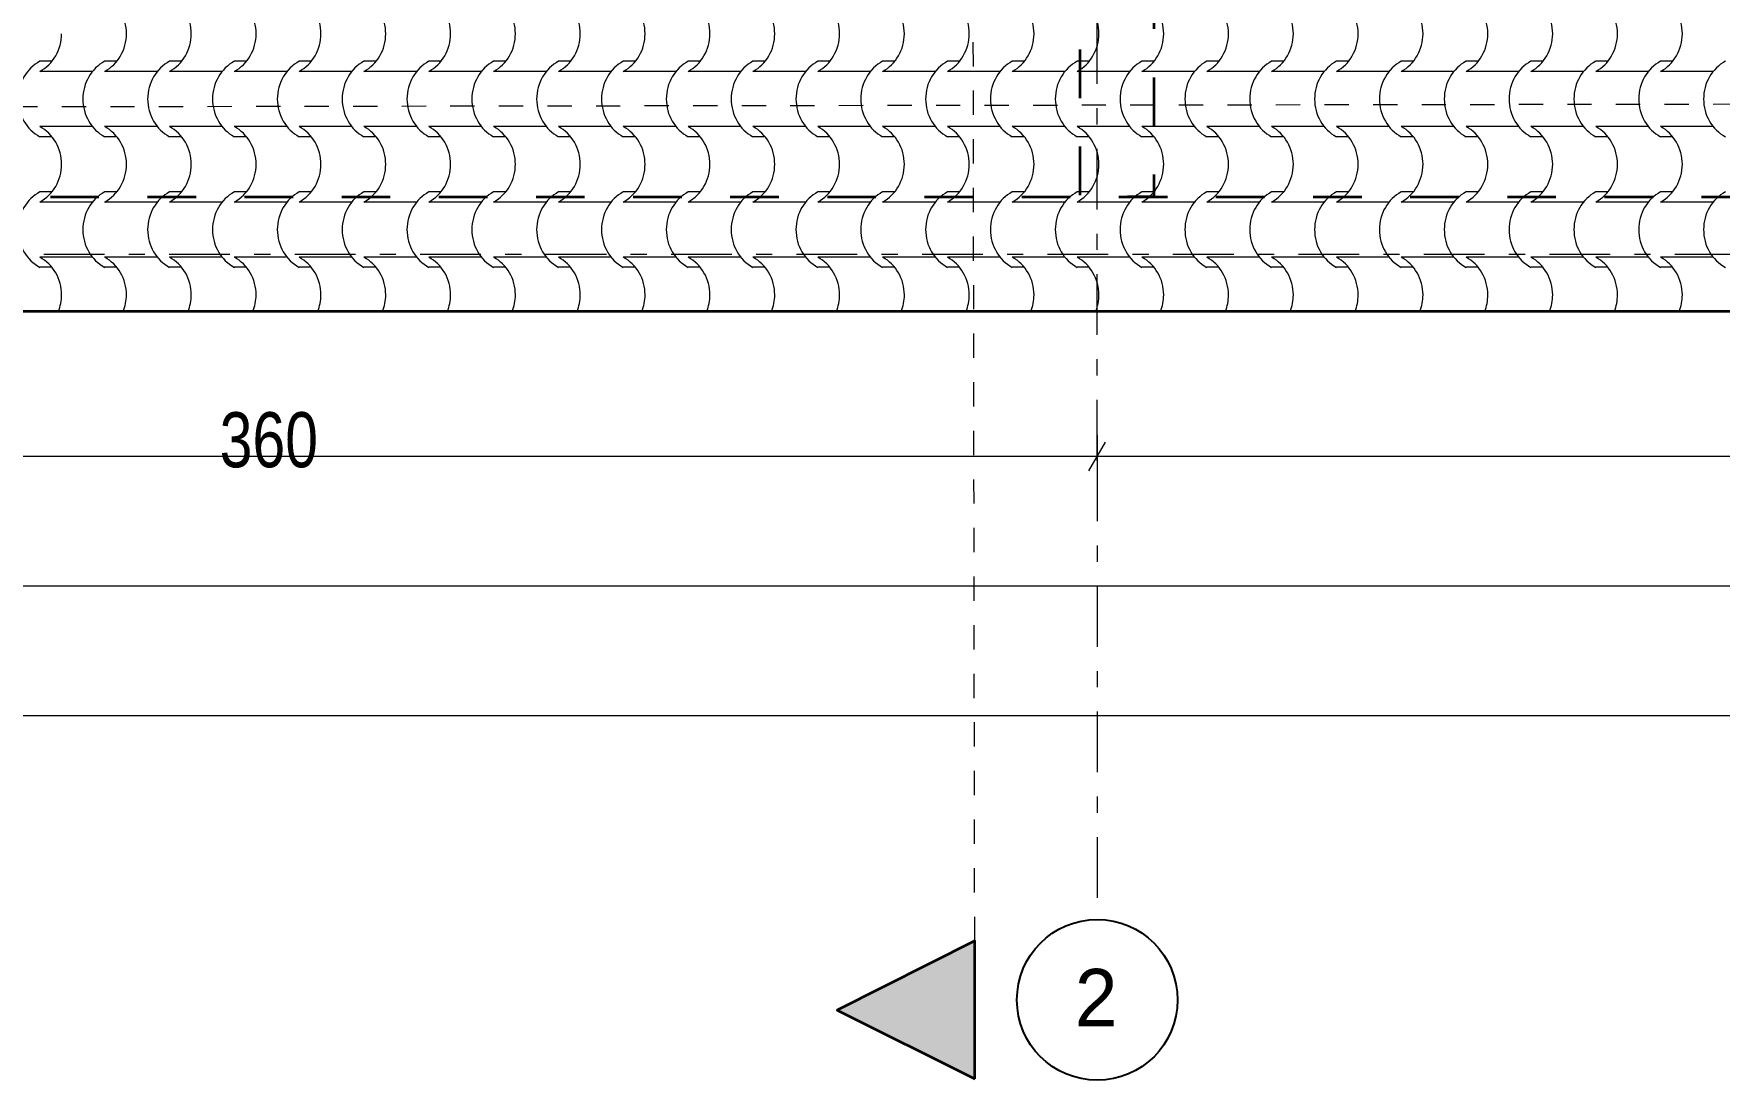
# Model space of a CAD drawing. Extents: x 1230 to 300706, y -1407 to 36108.
# Drawn here: x 241326 to 244999, y 5376 to 7655 of the extents above; entities that cross this region are included whole.
import ezdxf

# ---------------------------------------------------------------- set-up
doc = ezdxf.new("R2010")
doc.units = 0
doc.header["$LTSCALE"] = 5
doc.header["$MEASUREMENT"] = 0
doc.set_wipeout_variables(frame=1)
for name, pattern in [('- Двойно прекъснати линии', [1093.611073, 529.166651, -211.666656, 141.111112, -211.666656]), ('- Прекъснати линия', [423.333333, 211.666667, -211.666667]), ('Wipeout_Contour', [100000, 0, -100000])]:
    doc.linetypes.add(name, pattern=pattern)
for name, color, linetype, lineweight in [('1', 255, 'Continuous', 13), ('102', 254, 'Continuous', 15), ('25', 9, 'Continuous', 35), ('41', 7, 'Continuous', 35), ('7', 7, 'Continuous', 25), ('85', 254, 'Continuous', 20)]:
    doc.layers.add(name, color=color, linetype=linetype, lineweight=lineweight)
doc.layers.add('65', color=7, linetype='Continuous', lineweight=20, true_color=0x4e4e4e)
doc.styles.add('GENERATED_STYLE_6', font='Cambria Math.ttf')

# ---------------------------------------------------------------- blocks, each defined once
blk = doc.blocks.new('*X43')
at = {"layer": '102', "color": 254, "linetype": 'Continuous', "lineweight": 15}
for p, q in [((112.308, 107.399), (111.781, 107.399)), ((115.133, 107.399), (114.606, 107.399)), ((117.959, 107.399), (117.432, 107.399)), ((120.784, 107.399), (120.257, 107.399)), ((123.609, 107.399), (123.083, 107.399)), ((126.435, 107.399), (125.908, 107.399)), ((129.26, 107.399), (128.733, 107.399)), ((132.086, 107.399), (131.559, 107.399)), ((134.911, 107.399), (134.384, 107.399)), ((137.736, 107.399), (137.21, 107.399)), ((140.562, 107.399), (140.035, 107.399)), ((143.387, 107.399), (142.86, 107.399)), ((146.212, 107.399), (145.686, 107.399)), ((149.038, 107.399), (148.511, 107.399)), ((151.863, 107.399), (151.336, 107.399)), ((154.689, 107.399), (154.162, 107.399)), ((157.514, 107.399), (156.987, 107.399)), ((160.339, 107.399), (159.813, 107.399)), ((163.165, 107.399), (162.638, 107.399)), ((165.99, 107.399), (165.463, 107.399)), ((168.816, 107.399), (168.289, 107.399)), ((171.641, 107.399), (171.114, 107.399)), ((174.466, 107.399), (173.94, 107.399)), ((177.292, 107.399), (176.765, 107.399)), ((180.117, 107.399), (179.59, 107.399)), ((182.943, 107.399), (182.416, 107.399)), ((112.927, 106.959), (111.781, 106.959)), ((114.073, 106.959), (112.927, 106.959)), ((115.752, 106.959), (114.606, 106.959)), ((116.898, 106.959), (115.752, 106.959)), ((118.578, 106.959), (117.432, 106.959)), ((119.723, 106.959), (118.578, 106.959)), ((121.403, 106.959), (120.257, 106.959)), ((122.549, 106.959), (121.403, 106.959)), ((124.228, 106.959), (123.083, 106.959)), ((125.374, 106.959), (124.228, 106.959)), ((127.054, 106.959), (125.908, 106.959)), ((128.2, 106.959), (127.054, 106.959)), ((129.879, 106.959), (128.733, 106.959)), ((131.025, 106.959), (129.879, 106.959)), ((132.705, 106.959), (131.559, 106.959)), ((133.85, 106.959), (132.705, 106.959)), ((135.53, 106.959), (134.384, 106.959)), ((136.676, 106.959), (135.53, 106.959)), ((138.355, 106.959), (137.21, 106.959)), ((139.501, 106.959), (138.355, 106.959)), ((141.181, 106.959), (140.035, 106.959)), ((142.327, 106.959), (141.181, 106.959)), ((144.006, 106.959), (142.86, 106.959)), ((145.152, 106.959), (144.006, 106.959)), ((146.832, 106.959), (145.686, 106.959)), ((147.977, 106.959), (146.832, 106.959)), ((149.657, 106.959), (148.511, 106.959)), ((150.803, 106.959), (149.657, 106.959)), ((152.482, 106.959), (151.336, 106.959)), ((153.628, 106.959), (152.482, 106.959)), ((155.308, 106.959), (154.162, 106.959)), ((156.454, 106.959), (155.308, 106.959)), ((158.133, 106.959), (156.987, 106.959)), ((159.279, 106.959), (158.133, 106.959)), ((160.959, 106.959), (159.813, 106.959)), ((162.104, 106.959), (160.959, 106.959)), ((163.784, 106.959), (162.638, 106.959)), ((164.93, 106.959), (163.784, 106.959)), ((166.609, 106.959), (165.463, 106.959)), ((167.755, 106.959), (166.609, 106.959)), ((169.435, 106.959), (168.289, 106.959)), ((170.581, 106.959), (169.435, 106.959)), ((172.26, 106.959), (171.114, 106.959)), ((173.406, 106.959), (172.26, 106.959)), ((175.085, 106.959), (173.94, 106.959)), ((176.231, 106.959), (175.085, 106.959)), ((177.911, 106.959), (176.765, 106.959)), ((179.057, 106.959), (177.911, 106.959)), ((180.736, 106.959), (179.59, 106.959)), ((181.882, 106.959), (180.736, 106.959)), ((183.562, 106.959), (182.416, 106.959)), ((184.708, 106.959), (183.562, 106.959)), ((112.927, 104.555), (111.781, 104.555)), ((114.073, 104.555), (112.927, 104.555)), ((115.752, 104.555), (114.606, 104.555)), ((116.898, 104.555), (115.752, 104.555)), ((118.578, 104.555), (117.432, 104.555)), ((119.723, 104.555), (118.578, 104.555)), ((121.403, 104.555), (120.257, 104.555)), ((122.549, 104.555), (121.403, 104.555)), ((124.228, 104.555), (123.083, 104.555)), ((125.374, 104.555), (124.228, 104.555)), ((127.054, 104.555), (125.908, 104.555)), ((128.2, 104.555), (127.054, 104.555)), ((129.879, 104.555), (128.733, 104.555)), ((131.025, 104.555), (129.879, 104.555)), ((132.705, 104.555), (131.559, 104.555)), ((133.85, 104.555), (132.705, 104.555)), ((135.53, 104.555), (134.384, 104.555)), ((136.676, 104.555), (135.53, 104.555)), ((138.355, 104.555), (137.21, 104.555)), ((139.501, 104.555), (138.355, 104.555)), ((141.181, 104.555), (140.035, 104.555)), ((142.327, 104.555), (141.181, 104.555)), ((144.006, 104.555), (142.86, 104.555)), ((145.152, 104.555), (144.006, 104.555)), ((146.832, 104.555), (145.686, 104.555)), ((147.977, 104.555), (146.832, 104.555)), ((149.657, 104.555), (148.511, 104.555)), ((150.803, 104.555), (149.657, 104.555)), ((152.482, 104.555), (151.336, 104.555)), ((153.628, 104.555), (152.482, 104.555)), ((155.308, 104.555), (154.162, 104.555)), ((156.454, 104.555), (155.308, 104.555)), ((158.133, 104.555), (156.987, 104.555)), ((159.279, 104.555), (158.133, 104.555)), ((160.959, 104.555), (159.813, 104.555)), ((162.104, 104.555), (160.959, 104.555)), ((163.784, 104.555), (162.638, 104.555)), ((164.93, 104.555), (163.784, 104.555)), ((166.609, 104.555), (165.463, 104.555)), ((167.755, 104.555), (166.609, 104.555)), ((169.435, 104.555), (168.289, 104.555)), ((170.581, 104.555), (169.435, 104.555)), ((172.26, 104.555), (171.114, 104.555)), ((173.406, 104.555), (172.26, 104.555)), ((175.085, 104.555), (173.94, 104.555)), ((176.231, 104.555), (175.085, 104.555)), ((177.911, 104.555), (176.765, 104.555)), ((179.057, 104.555), (177.911, 104.555)), ((180.736, 104.555), (179.59, 104.555)), ((181.882, 104.555), (180.736, 104.555)), ((183.562, 104.555), (182.416, 104.555)), ((184.708, 104.555), (183.562, 104.555)), ((112.308, 104.115), (111.781, 104.115)), ((115.133, 104.115), (114.606, 104.115)), ((117.959, 104.115), (117.432, 104.115)), ((120.784, 104.115), (120.257, 104.115)), ((123.609, 104.115), (123.083, 104.115)), ((126.435, 104.115), (125.908, 104.115)), ((129.26, 104.115), (128.733, 104.115)), ((132.086, 104.115), (131.559, 104.115)), ((134.911, 104.115), (134.384, 104.115)), ((137.736, 104.115), (137.21, 104.115)), ((140.562, 104.115), (140.035, 104.115)), ((143.387, 104.115), (142.86, 104.115)), ((146.212, 104.115), (145.686, 104.115)), ((149.038, 104.115), (148.511, 104.115)), ((151.863, 104.115), (151.336, 104.115)), ((154.689, 104.115), (154.162, 104.115)), ((157.514, 104.115), (156.987, 104.115)), ((160.339, 104.115), (159.813, 104.115)), ((163.165, 104.115), (162.638, 104.115)), ((165.99, 104.115), (165.463, 104.115)), ((168.816, 104.115), (168.289, 104.115)), ((171.641, 104.115), (171.114, 104.115)), ((174.466, 104.115), (173.94, 104.115)), ((177.292, 104.115), (176.765, 104.115)), ((180.117, 104.115), (179.59, 104.115)), ((182.943, 104.115), (182.416, 104.115)), ((112.308, 101.71), (111.781, 101.71)), ((115.133, 101.71), (114.606, 101.71)), ((117.959, 101.71), (117.432, 101.71)), ((120.784, 101.71), (120.257, 101.71)), ((123.609, 101.71), (123.083, 101.71)), ((126.435, 101.71), (125.908, 101.71)), ((129.26, 101.71), (128.733, 101.71)), ((132.086, 101.71), (131.559, 101.71)), ((134.911, 101.71), (134.384, 101.71)), ((137.736, 101.71), (137.21, 101.71)), ((140.562, 101.71), (140.035, 101.71)), ((143.387, 101.71), (142.86, 101.71)), ((146.212, 101.71), (145.686, 101.71)), ((149.038, 101.71), (148.511, 101.71)), ((151.863, 101.71), (151.336, 101.71)), ((154.689, 101.71), (154.162, 101.71)), ((157.514, 101.71), (156.987, 101.71)), ((160.339, 101.71), (159.813, 101.71)), ((163.165, 101.71), (162.638, 101.71)), ((165.99, 101.71), (165.463, 101.71)), ((168.816, 101.71), (168.289, 101.71)), ((171.641, 101.71), (171.114, 101.71)), ((174.466, 101.71), (173.94, 101.71)), ((177.292, 101.71), (176.765, 101.71)), ((180.117, 101.71), (179.59, 101.71)), ((182.943, 101.71), (182.416, 101.71)), ((112.927, 101.27), (111.781, 101.27)), ((114.073, 101.27), (112.927, 101.27)), ((115.752, 101.27), (114.606, 101.27)), ((116.898, 101.27), (115.752, 101.27)), ((118.578, 101.27), (117.432, 101.27)), ((119.723, 101.27), (118.578, 101.27)), ((121.403, 101.27), (120.257, 101.27)), ((122.549, 101.27), (121.403, 101.27)), ((124.228, 101.27), (123.083, 101.27)), ((125.374, 101.27), (124.228, 101.27)), ((127.054, 101.27), (125.908, 101.27)), ((128.2, 101.27), (127.054, 101.27)), ((129.879, 101.27), (128.733, 101.27)), ((131.025, 101.27), (129.879, 101.27)), ((132.705, 101.27), (131.559, 101.27)), ((133.85, 101.27), (132.705, 101.27)), ((135.53, 101.27), (134.384, 101.27)), ((136.676, 101.27), (135.53, 101.27)), ((138.355, 101.27), (137.21, 101.27)), ((139.501, 101.27), (138.355, 101.27)), ((141.181, 101.27), (140.035, 101.27)), ((142.327, 101.27), (141.181, 101.27)), ((144.006, 101.27), (142.86, 101.27)), ((145.152, 101.27), (144.006, 101.27)), ((146.832, 101.27), (145.686, 101.27)), ((147.977, 101.27), (146.832, 101.27)), ((149.657, 101.27), (148.511, 101.27)), ((150.803, 101.27), (149.657, 101.27)), ((152.482, 101.27), (151.336, 101.27)), ((153.628, 101.27), (152.482, 101.27)), ((155.308, 101.27), (154.162, 101.27)), ((156.454, 101.27), (155.308, 101.27)), ((158.133, 101.27), (156.987, 101.27)), ((159.279, 101.27), (158.133, 101.27)), ((160.959, 101.27), (159.813, 101.27)), ((162.104, 101.27), (160.959, 101.27)), ((163.784, 101.27), (162.638, 101.27)), ((164.93, 101.27), (163.784, 101.27)), ((166.609, 101.27), (165.463, 101.27)), ((167.755, 101.27), (166.609, 101.27)), ((169.435, 101.27), (168.289, 101.27)), ((170.581, 101.27), (169.435, 101.27)), ((172.26, 101.27), (171.114, 101.27)), ((173.406, 101.27), (172.26, 101.27)), ((175.085, 101.27), (173.94, 101.27)), ((176.231, 101.27), (175.085, 101.27)), ((177.911, 101.27), (176.765, 101.27)), ((179.057, 101.27), (177.911, 101.27)), ((180.736, 101.27), (179.59, 101.27)), ((181.882, 101.27), (180.736, 101.27)), ((183.562, 101.27), (182.416, 101.27)), ((184.708, 101.27), (183.562, 101.27)), ((112.927, 98.865), (111.781, 98.865)), ((114.073, 98.865), (112.927, 98.865)), ((115.752, 98.865), (114.606, 98.865)), ((116.898, 98.865), (115.752, 98.865)), ((118.578, 98.865), (117.432, 98.865)), ((119.723, 98.865), (118.578, 98.865)), ((121.403, 98.865), (120.257, 98.865)), ((122.549, 98.865), (121.403, 98.865)), ((124.228, 98.865), (123.083, 98.865)), ((125.374, 98.865), (124.228, 98.865)), ((127.054, 98.865), (125.908, 98.865)), ((128.2, 98.865), (127.054, 98.865)), ((129.879, 98.865), (128.733, 98.865)), ((131.025, 98.865), (129.879, 98.865)), ((132.705, 98.865), (131.559, 98.865)), ((133.85, 98.865), (132.705, 98.865)), ((135.53, 98.865), (134.384, 98.865)), ((136.676, 98.865), (135.53, 98.865)), ((138.355, 98.865), (137.21, 98.865)), ((139.501, 98.865), (138.355, 98.865)), ((141.181, 98.865), (140.035, 98.865)), ((142.327, 98.865), (141.181, 98.865)), ((144.006, 98.865), (142.86, 98.865)), ((145.152, 98.865), (144.006, 98.865)), ((146.832, 98.865), (145.686, 98.865)), ((147.977, 98.865), (146.832, 98.865)), ((149.657, 98.865), (148.511, 98.865)), ((150.803, 98.865), (149.657, 98.865)), ((152.482, 98.865), (151.336, 98.865)), ((153.628, 98.865), (152.482, 98.865)), ((155.308, 98.865), (154.162, 98.865)), ((156.454, 98.865), (155.308, 98.865)), ((158.133, 98.865), (156.987, 98.865)), ((159.279, 98.865), (158.133, 98.865)), ((160.959, 98.865), (159.813, 98.865)), ((162.104, 98.865), (160.959, 98.865)), ((163.784, 98.865), (162.638, 98.865)), ((164.93, 98.865), (163.784, 98.865)), ((166.609, 98.865), (165.463, 98.865)), ((167.755, 98.865), (166.609, 98.865)), ((169.435, 98.865), (168.289, 98.865)), ((170.581, 98.865), (169.435, 98.865)), ((172.26, 98.865), (171.114, 98.865)), ((173.406, 98.865), (172.26, 98.865)), ((175.085, 98.865), (173.94, 98.865)), ((176.231, 98.865), (175.085, 98.865)), ((177.911, 98.865), (176.765, 98.865)), ((179.057, 98.865), (177.911, 98.865)), ((180.736, 98.865), (179.59, 98.865)), ((181.882, 98.865), (180.736, 98.865)), ((183.562, 98.865), (182.416, 98.865)), ((184.708, 98.865), (183.562, 98.865)), ((112.308, 98.425), (111.781, 98.425)), ((115.133, 98.425), (114.606, 98.425)), ((117.959, 98.425), (117.432, 98.425)), ((120.784, 98.425), (120.257, 98.425)), ((123.609, 98.425), (123.083, 98.425)), ((126.435, 98.425), (125.908, 98.425)), ((129.26, 98.425), (128.733, 98.425)), ((132.086, 98.425), (131.559, 98.425)), ((134.911, 98.425), (134.384, 98.425)), ((137.736, 98.425), (137.21, 98.425)), ((140.562, 98.425), (140.035, 98.425)), ((143.387, 98.425), (142.86, 98.425)), ((146.212, 98.425), (145.686, 98.425)), ((149.038, 98.425), (148.511, 98.425)), ((151.863, 98.425), (151.336, 98.425)), ((154.689, 98.425), (154.162, 98.425)), ((157.514, 98.425), (156.987, 98.425)), ((160.339, 98.425), (159.813, 98.425)), ((163.165, 98.425), (162.638, 98.425)), ((165.99, 98.425), (165.463, 98.425)), ((168.816, 98.425), (168.289, 98.425)), ((171.641, 98.425), (171.114, 98.425)), ((174.466, 98.425), (173.94, 98.425)), ((177.292, 98.425), (176.765, 98.425)), ((180.117, 98.425), (179.59, 98.425)), ((182.943, 98.425), (182.416, 98.425))]:
    blk.add_line(p, q, dxfattribs=at)
for centre, major_axis, start_param, end_param in [((113.818, 108.596), (0, 1.849), 4.715365, 5.812147), ((116.643, 108.596), (0, 1.849), 4.715365, 5.812147), ((119.469, 108.596), (0, 1.849), 4.715365, 5.812147), ((122.294, 108.596), (0, 1.849), 4.715365, 5.812147), ((125.119, 108.596), (0, 1.849), 4.715365, 5.812147), ((127.945, 108.596), (0, 1.849), 4.715365, 5.812147), ((130.77, 108.596), (0, 1.849), 4.715365, 5.812147), ((133.595, 108.596), (0, 1.849), 4.715365, 5.812147), ((136.421, 108.596), (0, 1.849), 4.715365, 5.812147), ((139.246, 108.596), (0, 1.849), 4.715365, 5.812147), ((142.072, 108.596), (0, 1.849), 4.715365, 5.812147), ((144.897, 108.596), (0, 1.849), 4.715365, 5.812147), ((147.722, 108.596), (0, 1.849), 4.715365, 5.812147), ((150.548, 108.596), (0, 1.849), 4.715365, 5.812147), ((153.373, 108.596), (0, 1.849), 4.715365, 5.812147), ((156.199, 108.596), (0, 1.849), 4.715365, 5.812147), ((159.024, 108.596), (0, 1.849), 4.715365, 5.812147), ((161.849, 108.596), (0, 1.849), 4.715365, 5.812147), ((164.675, 108.596), (0, 1.849), 4.715365, 5.812147), ((167.5, 108.596), (0, 1.849), 4.715365, 5.812147), ((170.326, 108.596), (0, 1.849), 4.715365, 5.812147), ((173.151, 108.596), (0, 1.849), 4.715365, 5.812147), ((175.976, 108.596), (0, 1.849), 4.715365, 5.812147), ((178.802, 108.596), (0, 1.849), 4.715365, 5.812147), ((181.627, 108.596), (0, 1.849), 4.715365, 5.812147), ((110.992, 108.607), (0, 1.849), 3.612631, 4.709413), ((113.818, 108.607), (0, 1.849), 3.612631, 4.709413), ((116.643, 108.607), (0, 1.849), 3.612631, 4.709413), ((119.469, 108.607), (0, 1.849), 3.612631, 4.709413), ((122.294, 108.607), (0, 1.849), 3.612631, 4.709413), ((125.119, 108.607), (0, 1.849), 3.612631, 4.709413), ((127.945, 108.607), (0, 1.849), 3.612631, 4.709413), ((130.77, 108.607), (0, 1.849), 3.612631, 4.709413), ((133.595, 108.607), (0, 1.849), 3.612631, 4.709413), ((136.421, 108.607), (0, 1.849), 3.612631, 4.709413), ((139.246, 108.607), (0, 1.849), 3.612631, 4.709413), ((142.072, 108.607), (0, 1.849), 3.612631, 4.709413), ((144.897, 108.607), (0, 1.849), 3.612631, 4.709413), ((147.722, 108.607), (0, 1.849), 3.612631, 4.709413), ((150.548, 108.607), (0, 1.849), 3.612631, 4.709413), ((153.373, 108.607), (0, 1.849), 3.612631, 4.709413), ((156.199, 108.607), (0, 1.849), 3.612631, 4.709413), ((159.024, 108.607), (0, 1.849), 3.612631, 4.709413), ((161.849, 108.607), (0, 1.849), 3.612631, 4.709413), ((164.675, 108.607), (0, 1.849), 3.612631, 4.709413), ((167.5, 108.607), (0, 1.849), 3.612631, 4.709413), ((170.326, 108.607), (0, 1.849), 3.612631, 4.709413), ((173.151, 108.607), (0, 1.849), 3.612631, 4.709413), ((175.976, 108.607), (0, 1.849), 3.612631, 4.709413), ((178.802, 108.607), (0, 1.849), 3.612631, 4.709413), ((181.627, 108.607), (0, 1.849), 3.612631, 4.709413), ((112.557, 105.757), (0, 1.839), 0.466079, 2.675513), ((115.383, 105.757), (0, 1.839), 0.466079, 2.675513), ((118.208, 105.757), (0, 1.839), 0.466079, 2.675513), ((121.034, 105.757), (0, 1.839), 0.466079, 2.675513), ((123.859, 105.757), (0, 1.839), 0.466079, 2.675513), ((126.684, 105.757), (0, 1.839), 0.466079, 2.675513), ((129.51, 105.757), (0, 1.839), 0.466079, 2.675513), ((132.335, 105.757), (0, 1.839), 0.466079, 2.675513), ((135.161, 105.757), (0, 1.839), 0.466079, 2.675513), ((137.986, 105.757), (0, 1.839), 0.466079, 2.675513), ((140.811, 105.757), (0, 1.839), 0.466079, 2.675513), ((143.637, 105.757), (0, 1.839), 0.466079, 2.675513), ((146.462, 105.757), (0, 1.839), 0.466079, 2.675513), ((149.287, 105.757), (0, 1.839), 0.466079, 2.675513), ((152.113, 105.757), (0, 1.839), 0.466079, 2.675513), ((154.938, 105.757), (0, 1.839), 0.466079, 2.675513), ((157.764, 105.757), (0, 1.839), 0.466079, 2.675513), ((160.589, 105.757), (0, 1.839), 0.466079, 2.675513), ((163.414, 105.757), (0, 1.839), 0.466079, 2.675513), ((166.24, 105.757), (0, 1.839), 0.466079, 2.675513), ((169.065, 105.757), (0, 1.839), 0.466079, 2.675513), ((171.891, 105.757), (0, 1.839), 0.466079, 2.675513), ((174.716, 105.757), (0, 1.839), 0.466079, 2.675513), ((177.541, 105.757), (0, 1.839), 0.466079, 2.675513), ((180.367, 105.757), (0, 1.839), 0.466079, 2.675513), ((183.192, 105.757), (0, 1.839), 0.466079, 2.675513), ((186.018, 105.757), (0, 1.839), 0.466079, 2.675513), ((110.992, 102.907), (0, 1.849), 4.715365, 5.812147), ((113.818, 102.907), (0, 1.849), 4.715365, 5.812147), ((116.643, 102.907), (0, 1.849), 4.715365, 5.812147), ((119.469, 102.907), (0, 1.849), 4.715365, 5.812147), ((122.294, 102.907), (0, 1.849), 4.715365, 5.812147), ((125.119, 102.907), (0, 1.849), 4.715365, 5.812147), ((127.945, 102.907), (0, 1.849), 4.715365, 5.812147), ((130.77, 102.907), (0, 1.849), 4.715365, 5.812147), ((133.595, 102.907), (0, 1.849), 4.715365, 5.812147), ((136.421, 102.907), (0, 1.849), 4.715365, 5.812147), ((139.246, 102.907), (0, 1.849), 4.715365, 5.812147), ((142.072, 102.907), (0, 1.849), 4.715365, 5.812147), ((144.897, 102.907), (0, 1.849), 4.715365, 5.812147), ((147.722, 102.907), (0, 1.849), 4.715365, 5.812147), ((150.548, 102.907), (0, 1.849), 4.715365, 5.812147), ((153.373, 102.907), (0, 1.849), 4.715365, 5.812147), ((156.199, 102.907), (0, 1.849), 4.715365, 5.812147), ((159.024, 102.907), (0, 1.849), 4.715365, 5.812147), ((161.849, 102.907), (0, 1.849), 4.715365, 5.812147), ((164.675, 102.907), (0, 1.849), 4.715365, 5.812147), ((167.5, 102.907), (0, 1.849), 4.715365, 5.812147), ((170.326, 102.907), (0, 1.849), 4.715365, 5.812147), ((173.151, 102.907), (0, 1.849), 4.715365, 5.812147), ((175.976, 102.907), (0, 1.849), 4.715365, 5.812147), ((178.802, 102.907), (0, 1.849), 4.715365, 5.812147), ((181.627, 102.907), (0, 1.849), 4.715365, 5.812147), ((110.992, 102.918), (0, 1.849), 3.612631, 4.709413), ((113.818, 102.918), (0, 1.849), 3.612631, 4.709413), ((116.643, 102.918), (0, 1.849), 3.612631, 4.709413), ((119.469, 102.918), (0, 1.849), 3.612631, 4.709413), ((122.294, 102.918), (0, 1.849), 3.612631, 4.709413), ((125.119, 102.918), (0, 1.849), 3.612631, 4.709413), ((127.945, 102.918), (0, 1.849), 3.612631, 4.709413), ((130.77, 102.918), (0, 1.849), 3.612631, 4.709413), ((133.595, 102.918), (0, 1.849), 3.612631, 4.709413), ((136.421, 102.918), (0, 1.849), 3.612631, 4.709413), ((139.246, 102.918), (0, 1.849), 3.612631, 4.709413), ((142.072, 102.918), (0, 1.849), 3.612631, 4.709413), ((144.897, 102.918), (0, 1.849), 3.612631, 4.709413), ((147.722, 102.918), (0, 1.849), 3.612631, 4.709413), ((150.548, 102.918), (0, 1.849), 3.612631, 4.709413), ((153.373, 102.918), (0, 1.849), 3.612631, 4.709413), ((156.199, 102.918), (0, 1.849), 3.612631, 4.709413), ((159.024, 102.918), (0, 1.849), 3.612631, 4.709413), ((161.849, 102.918), (0, 1.849), 3.612631, 4.709413), ((164.675, 102.918), (0, 1.849), 3.612631, 4.709413), ((167.5, 102.918), (0, 1.849), 3.612631, 4.709413), ((170.326, 102.918), (0, 1.849), 3.612631, 4.709413), ((173.151, 102.918), (0, 1.849), 3.612631, 4.709413), ((175.976, 102.918), (0, 1.849), 3.612631, 4.709413), ((178.802, 102.918), (0, 1.849), 3.612631, 4.709413), ((181.627, 102.918), (0, 1.849), 3.612631, 4.709413), ((112.557, 100.067), (0, 1.839), 0.466079, 2.675513), ((115.383, 100.067), (0, 1.839), 0.466079, 2.675513), ((118.208, 100.067), (0, 1.839), 0.466079, 2.675513), ((121.034, 100.067), (0, 1.839), 0.466079, 2.675513), ((123.859, 100.067), (0, 1.839), 0.466079, 2.675513), ((126.684, 100.067), (0, 1.839), 0.466079, 2.675513), ((129.51, 100.067), (0, 1.839), 0.466079, 2.675513), ((132.335, 100.067), (0, 1.839), 0.466079, 2.675513), ((135.161, 100.067), (0, 1.839), 0.466079, 2.675513), ((137.986, 100.067), (0, 1.839), 0.466079, 2.675513), ((140.811, 100.067), (0, 1.839), 0.466079, 2.675513), ((143.637, 100.067), (0, 1.839), 0.466079, 2.675513), ((146.462, 100.067), (0, 1.839), 0.466079, 2.675513), ((149.287, 100.067), (0, 1.839), 0.466079, 2.675513), ((152.113, 100.067), (0, 1.839), 0.466079, 2.675513), ((154.938, 100.067), (0, 1.839), 0.466079, 2.675513), ((157.764, 100.067), (0, 1.839), 0.466079, 2.675513), ((160.589, 100.067), (0, 1.839), 0.466079, 2.675513), ((163.414, 100.067), (0, 1.839), 0.466079, 2.675513), ((166.24, 100.067), (0, 1.839), 0.466079, 2.675513), ((169.065, 100.067), (0, 1.839), 0.466079, 2.675513), ((171.891, 100.067), (0, 1.839), 0.466079, 2.675513), ((174.716, 100.067), (0, 1.839), 0.466079, 2.675513), ((177.541, 100.067), (0, 1.839), 0.466079, 2.675513), ((180.367, 100.067), (0, 1.839), 0.466079, 2.675513), ((183.192, 100.067), (0, 1.839), 0.466079, 2.675513), ((186.018, 100.067), (0, 1.839), 0.466079, 2.675513), ((110.992, 97.217), (0, 1.849), 4.715365, 5.812147), ((113.818, 97.217), (0, 1.849), 4.715365, 5.812147), ((116.643, 97.217), (0, 1.849), 4.715365, 5.812147), ((119.469, 97.217), (0, 1.849), 4.715365, 5.812147), ((122.294, 97.217), (0, 1.849), 4.715365, 5.812147), ((125.119, 97.217), (0, 1.849), 4.715365, 5.812147), ((127.945, 97.217), (0, 1.849), 4.715365, 5.812147), ((130.77, 97.217), (0, 1.849), 4.715365, 5.812147), ((133.595, 97.217), (0, 1.849), 4.715365, 5.812147), ((136.421, 97.217), (0, 1.849), 4.715365, 5.812147), ((139.246, 97.217), (0, 1.849), 4.715365, 5.812147), ((142.072, 97.217), (0, 1.849), 4.715365, 5.812147), ((144.897, 97.217), (0, 1.849), 4.715365, 5.812147), ((147.722, 97.217), (0, 1.849), 4.715365, 5.812147), ((150.548, 97.217), (0, 1.849), 4.715365, 5.812147), ((153.373, 97.217), (0, 1.849), 4.715365, 5.812147), ((156.199, 97.217), (0, 1.849), 4.715365, 5.812147), ((159.024, 97.217), (0, 1.849), 4.715365, 5.812147), ((161.849, 97.217), (0, 1.849), 4.715365, 5.812147), ((164.675, 97.217), (0, 1.849), 4.715365, 5.812147), ((167.5, 97.217), (0, 1.849), 4.715365, 5.812147), ((170.326, 97.217), (0, 1.849), 4.715365, 5.812147), ((173.151, 97.217), (0, 1.849), 4.715365, 5.812147), ((175.976, 97.217), (0, 1.849), 4.715365, 5.812147), ((178.802, 97.217), (0, 1.849), 4.715365, 5.812147), ((181.627, 97.217), (0, 1.849), 4.715365, 5.812147), ((110.992, 97.228), (0, 1.849), 4.306437, 4.709413), ((113.818, 97.228), (0, 1.849), 4.306437, 4.709413), ((116.643, 97.228), (0, 1.849), 4.306438, 4.709413), ((119.469, 97.228), (0, 1.849), 4.306438, 4.709413), ((122.294, 97.228), (0, 1.849), 4.306438, 4.709413), ((125.119, 97.228), (0, 1.849), 4.306439, 4.709413), ((127.945, 97.228), (0, 1.849), 4.306439, 4.709413), ((130.77, 97.228), (0, 1.849), 4.306439, 4.709413), ((133.595, 97.228), (0, 1.849), 4.30644, 4.709413), ((136.421, 97.228), (0, 1.849), 4.30644, 4.709413), ((139.246, 97.228), (0, 1.849), 4.30644, 4.709413), ((142.072, 97.228), (0, 1.849), 4.306441, 4.709413), ((144.897, 97.228), (0, 1.849), 4.306441, 4.709413), ((147.722, 97.228), (0, 1.849), 4.306441, 4.709413), ((150.548, 97.228), (0, 1.849), 4.306441, 4.709413), ((153.373, 97.228), (0, 1.849), 4.306442, 4.709413), ((156.199, 97.228), (0, 1.849), 4.306442, 4.709413), ((159.024, 97.228), (0, 1.849), 4.306442, 4.709413), ((161.849, 97.228), (0, 1.849), 4.306443, 4.709413), ((164.675, 97.228), (0, 1.849), 4.306443, 4.709413), ((167.5, 97.228), (0, 1.849), 4.306443, 4.709413), ((170.326, 97.228), (0, 1.849), 4.306444, 4.709413), ((173.151, 97.228), (0, 1.849), 4.306444, 4.709413), ((175.976, 97.228), (0, 1.849), 4.306444, 4.709413), ((178.802, 97.228), (0, 1.849), 4.306444, 4.709413), ((181.627, 97.228), (0, 1.849), 4.306445, 4.709413)]:
    blk.add_ellipse(centre, major_axis=major_axis, ratio=0.939693, start_param=start_param, end_param=end_param, dxfattribs=at)

msp = doc.modelspace()

# ---------------------------------------------------------------- hatches: boundary and pattern name
at = {"layer": '25', "linetype": 'Continuous', "lineweight": 35}
msp.add_hatch(color=256, dxfattribs=at).paths.add_polyline_path([(243377.3, 5379.4), (243376.9, 5679.4), (243077.1, 5528.9)])

# ---------------------------------------------------------------- linework, layer by layer
at = {"layer": '1', "linetype": '- Двойно прекъснати линии', "lineweight": 13, "ltscale": 0.05}
msp.add_line((243643.9, 6726), (243643.9, 5726), dxfattribs=at)
at = {"layer": '1', "color": 250, "linetype": '- Двойно прекъснати линии', "lineweight": 13, "true_color": 0x2b2b2b}
msp.add_point((243643.9, 6726), dxfattribs=at)
msp.add_point((243643.9, 6726), dxfattribs=at)
at = {"layer": '25', "linetype": 'Continuous', "lineweight": 35, "flags": 128}
msp.add_lwpolyline([(243377.3, 5379.4), (243376.9, 5679.4), (243077.1, 5528.9)], close=True, dxfattribs=at)
at = {"layer": '7', "linetype": 'Continuous', "lineweight": 25}
msp.add_circle((243643.9, 5551), 175, dxfattribs=at)
at = {"layer": '85', "linetype": 'Continuous', "lineweight": 20, "ltscale": 0.05}
for p, q in [((243625.9, 6703.1), (243662, 6765.6)), ((243643.9, 6781.2), (243643.9, 6687.4)), ((243643.9, 6734.3), (240044.3, 6734.3)), ((248793.9, 6734.3), (243643.9, 6734.3)), ((253719.3, 6452.2), (239919.3, 6452.2)), ((253719.3, 6170.1), (239419.3, 6170.1))]:
    msp.add_line(p, q, dxfattribs=at)

# ---------------------------------------------------------------- texts
at = {"layer": '1', "linetype": 'Continuous', "lineweight": 13, "style": 'GENERATED_STYLE_6'}
for s, insert, char_height, attachment_point in [('\\A1;{\\W0.800000x;\\pql;\\fCentury Gothic|b0|i0|c0|p34;360}', (241731.6, 6709.4), 120, 7), ('\\A1;{\\pql;\\pt0;\\fCentury Gothic|b0|i0|c0|p34;2}', (243595.1, 5618.5), 125, 1)]:
    msp.add_mtext(s, dxfattribs=dict(at, insert=insert, char_height=char_height, attachment_point=attachment_point))

# ---------------------------------------------------------------- wipeouts: each hides what was drawn before it
at = {"color": 254, "linetype": 'Wipeout_Contour', "lineweight": 0, "ltscale": 1131.990195}
msp.add_wipeout([(239419.3, 7050.3), (245419.3, 7050.3), (246169.3, 7800.3), (246169.3, 13950.3), (239419.3, 13950.3)], dxfattribs=at)

# ---------------------------------------------------------------- next in the draw order: linework, layer by layer
at = {"layer": '1', "linetype": '- Двойно прекъснати линии', "lineweight": 13, "ltscale": 0.05}
for p, q in [((243643.9, 6726), (243643.9, 14150.5)), ((239434.5, 7175.3), (254120, 7175.3))]:
    msp.add_line(p, q, dxfattribs=at)
at = {"layer": '41', "color": 7, "linetype": '- Прекъснати линия', "lineweight": 35, "ltscale": 0.1, "flags": 128}
for points in [[(243767, 10100.3), (243767, 7300.3), (243607, 7300.3), (243607, 10100.3)], [(239919.3, 7050.3), (239919.3, 7300.3), (251919.3, 7300.3), (251919.3, 7050.3)]]:
    msp.add_lwpolyline(points, close=True, dxfattribs=at)
at = {"layer": '41', "color": 7, "linetype": 'Continuous', "lineweight": 35, "ltscale": 0.1, "flags": 128}
msp.add_lwpolyline([(245419.3, 7050.3), (239419.3, 7050.3)], dxfattribs=at)
at = {"layer": '85', "linetype": '- Прекъснати линия', "lineweight": 20, "ltscale": 0.05}
for p, q in [((243376.9, 5679.4), (243361.9, 15434.1)), ((238000.9, 7491.6), (255204.5, 7518.1))]:
    msp.add_line(p, q, dxfattribs=at)

# ---------------------------------------------------------------- next in the draw order: block references
at = {"layer": '65', "color": 251, "linetype": 'Continuous', "lineweight": 20, "true_color": 0x4e4e4e, "xscale": 50.00002355911847, "yscale": 50.00002355911847, "zscale": 50.00002355911847}
msp.add_blockref('*X43', (235750.7, 2225.4), dxfattribs=at)

doc.saveas('drawing.dxf')
